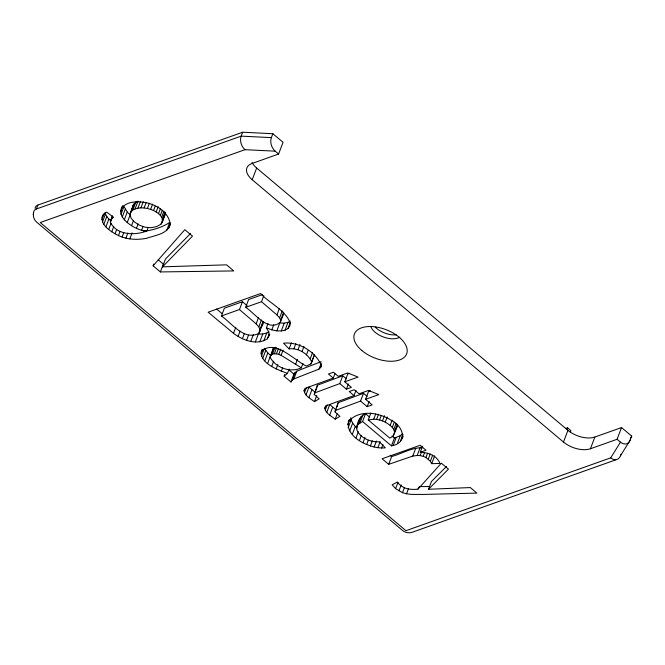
<?xml version="1.0" encoding="UTF-8"?>
<svg xmlns="http://www.w3.org/2000/svg" width="665" height="665" viewBox="0 0 665 665"><rect width="100%" height="100%" fill="white"/><g stroke="black" fill="none" stroke-linecap="round" stroke-linejoin="round"><path stroke-width="1" d="M260.007 331.561L260.015 329.358L262.983 321.544L262.974 323.747L258.801 333.365C244.171 341.079 231.644 323.065 221.437 315.966L224.404 308.153L242.434 301.735L247.072 305.651M148.195 227.497L146.874 230.971C134.812 231.428 107.348 212.218 128.52 203.199C144.064 198.295 168.012 206.832 170.315 224.504C167.198 234.329 154.762 235.344 146.475 238.319C137.131 240.115 127.198 239.608 118.47 235.593C111.146 231.777 98.752 224.737 102.942 214.812M262.6 294.562L248.619 299.533L245.651 307.346C254.387 312.708 268.768 333.182 280.539 321.893L280.655 319.99L283.623 312.176M289.117 369.075L287.463 373.414C278.228 369.873 257.48 362.857 262.01 349.541M334.902 373.738L333.248 378.077L306.798 387.737L304.595 389.241L304.055 390.746C304.936 396.057 310.646 398.609 314.429 401.668L319.167 398.842L314.254 394.445L317.346 385.235L342.749 375.775L346.423 378.867M317.222 386.631L317.346 385.235M355.999 390.372L354.021 395.584L327.571 405.234L325.368 406.747L324.828 408.244C325.709 413.555 331.419 416.115 335.202 419.166L339.94 416.348L335.027 411.951L338.111 402.732L363.522 393.281L367.196 396.373M338.111 402.732L337.005 406.739M162.069 222.659L165.485 213.108L162.069 222.659L160.955 224.188L156.732 226.59L151.055 227.729L145.12 227.197L139.426 225.219L134.488 221.994L131.105 218.203L130.008 214.463L133.308 204.911L135.835 202.168L138.029 201.154L135.061 208.968L132.867 209.982L130.34 212.725M133.308 204.911L130.008 214.463M616.38 459.623L411.768 532.424C408.36 533.413 404.553 532.416 401.984 529.98L36.533 222.027C33.873 219.699 32.627 215.743 33.691 212.343A9.975 5.453 20.8 0 1 36.417 208.985L37.897 205.078L242.642 132.227L272.85 133.715L283.049 142.31L278.602 154.031L251.935 163.524A19.958 10.898 20.8 0 0 252.201 179.733L563.479 442.042A19.958 10.898 20.8 0 0 590.42 448.759L617.095 439.274L621.542 427.553L631.75 436.149L629.223 441.959L627.868 443.198A9.975 7.032 70.4 0 1 620.495 442.142L617.095 439.274M33.25 214.446L33.541 213.083M348.975 420.064C343.381 437.105 371.427 449.607 385.351 447.836L379.382 441.818C370.671 442.15 360.538 438.368 356.856 429.939C356.523 423.796 359.308 416.066 365.526 413.697L369.432 416.988M359.956 418.285L356.581 427.969M270.156 357.371L273.564 347.612L270.156 357.371C275.751 367.762 290.397 373.115 301.303 367.836L302.949 363.497M356.989 426.099L358.119 424.395L362.558 421.51L391.469 445.874C408.518 443.065 403.281 425.883 391.211 420.288C378.909 412.2 358.585 409.249 348.319 421.801M146.874 230.971C134.862 235.676 116.55 235.302 110.307 222.11L112.294 216.125M101.861 219.6L104.164 213.523M102.493 221.927L105.469 214.113L105.037 212.559M103.848 224.346L106.816 216.532L105.469 214.113M105.918 226.856L108.885 219.043L106.816 216.532M110.307 222.11L112.609 216.025M108.703 229.458L111.005 223.382M111.753 231.802L113.74 226.59M121.205 208.901L122.194 206.3M120.673 211.503L122.975 205.427M121.03 214.288L123.998 206.474L127.264 212.052L130.157 214.845L127.19 222.659M115.012 233.847L116.666 229.508M122.235 217.073L125.211 209.259M124.297 219.866L127.264 212.052M118.47 235.593L120.116 231.254M131.288 211.229L134.255 203.415M122.127 237.039L123.773 232.7M132.867 209.982L135.835 202.168M125.926 238.161L127.904 232.958M135.061 208.968L137.921 208.195L140.564 201.246M131.512 225.726L133.49 220.514M137.921 208.195L140.93 207.854L143.241 201.769M129.808 238.935L132.111 232.85M136.5 228.211L138.145 223.872M140.93 207.854L144.089 207.946L146.067 202.734M144.089 207.946L147.397 208.469L149.376 203.266M141.753 229.999L143.075 226.524M147.397 208.469L150.623 209.359L152.601 204.147M162.518 220.921C162.501 215.826 157.613 212.592 153.557 210.514L155.203 206.175M156.192 211.944L158.17 206.74M158.528 213.656L160.506 208.444M160.365 215.443L162.343 210.24M161.645 217.256L163.956 211.179M162.36 219.076L165.003 212.135M160.955 224.188L163.59 217.239M190.473 233.531L165.485 259.026L162.518 266.84L226.549 264.836L233.772 270.929L160.373 271.935L153.108 265.809L153.773 264.072M166.716 230.273L169.683 222.459C161.961 227.48 152.8 230.281 143.673 231.229M168.569 228.436L170.548 223.224M160.373 271.935L163.341 264.121L158.262 259.832M242.642 132.227L241.154 136.134A9.975 7.032 70.4 0 0 244.994 149.683L275.202 151.163L278.602 154.031M252.201 179.733L256.657 168.012A19.958 10.898 20.8 0 1 252.01 162.451M275.202 151.163A9.975 7.032 70.4 0 1 271.362 137.622L272.85 133.715M221.437 315.966L239.466 309.549L242.434 301.735M269.766 334.088L267.397 338.776C256.673 345.684 242.783 340.305 233.498 333.29L235.809 327.213M238.078 336.365L240.057 331.153M242.393 338.693L244.371 333.481M246.532 340.372L248.511 335.168M245.651 307.346L261.503 301.711L263.806 295.634M260.015 329.358L258.793 326.889L256.133 323.863L258.444 317.787M250.763 341.444L253.398 334.503M258.793 326.889L261.428 319.948M255.335 341.943L258.311 334.129L262.791 333.963L266.748 333.032L268.918 331.793M258.801 333.365L260.115 329.89M259.824 341.777L262.791 333.963M269.109 335.825L268.81 332.126L266.399 327.837L268.053 323.498M263.781 340.846L266.748 333.032M260.888 353.996L262.534 349.657M267.397 338.776L269.051 334.437M280.655 319.99L279.599 317.845L276.931 314.936L279.242 308.859M261.445 356.074L264.421 348.26L267.796 352.94L270.613 355.542L267.646 363.356M266.399 327.837L271.802 329.857L273.781 324.645M262.766 358.327L265.734 350.513M279.599 317.845L282.243 310.904M264.828 360.754L267.796 352.94M271.802 329.857L276.815 330.871L279.782 323.057L284.246 323.14L287.978 322.367L290.239 321.095M280.539 321.893L283.506 314.079L282.317 315.642M270.597 355.426L272.459 354.162L275.094 347.221M276.815 330.871L281.278 330.954L284.246 323.14M272.459 354.162L274.296 353.788L276.598 347.712M281.278 330.954L285.011 330.181L287.978 322.367M271.711 366.407L273.689 361.195M274.296 353.788L276.432 353.847L278.411 348.635M285.011 330.181L288.02 328.485L290.331 322.409M276.432 353.847L278.743 354.345L280.73 349.133M301.303 367.836L281.112 355.285L283.091 350.073M276.15 369.017L277.795 364.678M261.021 352.151C273.772 337.546 294.853 360.829 306.341 366.041L310.954 363.888L311.744 361.935C307.945 353.647 298.361 347.67 289.109 348.901L291.411 342.824M281.295 371.319L282.608 367.845M293.88 348.809L295.859 343.606M321.029 361.694L296.823 371.137L295.119 372.491L292.151 380.305L290.954 381.976L284.096 376.191L284.753 374.453M298.003 349.649L299.99 344.437M295.501 364.536L297.479 359.324M302.018 351.594L303.996 346.382M290.954 381.976L293.93 374.154L295.119 372.491M292.151 380.305L293.855 378.95L296.823 371.137M306.44 354.852L308.094 350.505M310.247 358.709L312.558 352.633M310.954 363.888L314.445 354.769M311.744 361.935L314.387 354.985M304.055 390.746L304.72 389.008M304.454 392.616L306.432 387.404M305.991 394.91L308.959 387.097L315.027 392.142M293.855 378.95L318.992 369.108L321.303 363.032M308.893 397.687L311.86 389.873M318.992 369.108L320.605 367.57L321.594 364.969M314.254 394.445L316.889 387.496M314.429 401.668L316.74 395.592M324.828 408.244L325.817 405.642M325.227 410.122L327.205 404.91M326.764 412.416L329.732 404.603L335.8 409.648M314.37 393.048L339.782 383.589L342.749 375.775M329.665 415.193L332.633 407.379M339.782 383.589L346.39 389.158L351.403 387.371L344.794 381.801L347.762 373.988L349.657 373.314M335.027 411.951L336.016 409.341M346.39 389.158L348.369 383.946M335.202 419.166L337.18 413.963M347.67 424.644L349.649 419.432M348.136 427.728L351.112 419.914L350.763 417.603M335.143 410.546L360.555 401.095L363.522 393.281M349.69 430.953L352.658 423.14L351.112 419.914M360.555 401.095L367.163 406.656L372.176 404.877L365.567 399.308L368.535 391.494L370.43 390.821M352.317 434.32L355.285 426.506L352.658 423.14M358.119 424.395L361.087 416.581M359.973 422.865L362.94 415.051M367.163 406.656L369.142 401.452M356.033 437.836L358.335 431.76M362.558 421.51L365.526 413.697M359.457 440.479L361.436 435.276M396.639 427.346L397.537 425.716L393.223 435.982L389.865 438.177L368.219 419.939L370.854 412.99M362.982 442.732L364.96 437.52M368.219 419.939L373.705 419.199L375.683 413.996M366.615 444.586L368.269 440.247M373.705 419.199L376.59 419.407L378.568 414.195M376.59 419.407L379.574 419.989L381.22 415.65M370.347 446.04L372.325 440.837M379.574 419.989L382.5 420.903L384.478 415.692M374.121 447.096L376.432 441.02M394.569 433.53C394.927 427.969 389.316 424.636 385.243 422.1L387.221 416.889M377.878 447.745L380.189 441.668M390.156 425.342L392.134 420.139M381.619 447.994L382.94 444.519M392.3 427.437L394.279 422.225M393.755 429.499L396.066 423.422M394.511 431.527L397.155 424.586M393.223 435.982L396.19 428.169M391.469 445.874L394.436 438.06L400.322 435.642L402.566 434.012M393.223 445.301L396.19 437.487M422.566 446.223L420.263 452.3L426.016 450.255L420.105 445.267L382.117 458.784L388.684 464.328L391.652 456.514C401.785 453.788 411.377 447.537 422.142 447.753M397.354 443.455L400.322 435.642M400.347 441.286L402.982 434.345M402.192 438.784L403.181 436.182M446.523 466.448L431.477 481.452L428.509 489.265L470.305 487.57L476.871 493.106L423.489 494.428L411.178 494.386L406.539 493.779L402.5 492.665L395.609 488.634L397.919 482.557M398.9 490.97L401.211 484.893M388.684 464.328L412.766 456.082L415.733 448.268M402.5 492.665L404.478 487.453M412.766 456.082L417.179 455.5L420.147 447.686M417.179 455.5L420.164 455.608L421.485 452.133M406.539 493.779L408.518 488.576M420.164 455.608L423.156 456.306L424.47 452.832M420.263 452.3C428.119 452.433 436.913 455.525 439.956 463.455L431.718 463.671L430.355 461.269L425.933 457.503L427.578 453.164M428.293 459.116L430.272 453.904M395.609 488.634L392.159 484.793L397.479 482.025C401.993 488.858 410.455 490.088 418.002 489.116L418.659 487.379M430.355 461.269L432.657 455.193M431.718 463.671L434.686 455.858M566.879 429.515L567.536 427.778L570.936 430.646L570.279 432.383M563.479 442.042L567.935 430.321L256.657 168.012M590.42 448.759L594.876 437.038L621.542 427.553M244.994 149.683L40.249 222.534L405.958 530.703L610.694 457.852A9.975 7.032 70.4 0 0 620.47 455.774L621.06 454.212M320.605 367.57L321.328 365.825C316.116 351.652 298.66 341.552 283.539 343.182L289.109 348.901M101.953 217.422L104.363 213.698L106.683 212.152L113.565 217.272L110.972 219.591M610.694 457.852L620.495 442.142M630.661 437.902L631.75 436.149M620.47 455.774L630.262 440.055M261.769 325.551L262.974 323.747M288.02 328.485L289.832 325.95L290.214 322.824C284.961 309.591 269.832 303.564 260.605 293.539L208.162 312.201L233.498 333.29M163.922 216.374L165.036 214.845M153.108 265.809L184.82 229.674L192.484 236.133L162.518 266.84M418.002 489.116L441.352 463.173L448.434 469.141L428.509 489.265M284.096 376.191L287.463 373.414M36.417 208.985L241.154 136.134L271.362 137.622M344.794 381.801L358.069 377.08L347.67 372.949L338.261 376.299L333.439 372.242L328.435 374.021L333.248 378.077M365.567 399.308L378.834 394.586L368.443 390.455L359.034 393.805L354.212 389.74L349.2 391.527L354.021 395.584M565.591 428.468L567.536 427.778M429.54 486.539L419.274 486.589M150.623 209.359L153.557 210.514M278.743 354.345L281.112 355.285M423.156 456.306L425.933 457.503M382.5 420.903L385.243 422.1M261.503 301.711L276.931 314.936M392.092 436.09L394.436 438.06M239.466 309.549L256.133 323.863M216.624 309.017L222.118 313.647M288.585 369.657L293.93 374.154M390.189 455.284L391.652 456.514M108.885 219.043L110.972 220.996M355.285 426.506L356.773 427.911M594.876 437.038A19.958 10.898 20.8 0 1 567.935 430.321M35.178 208.436A9.975 5.453 20.8 0 1 37.897 205.078M396.207 334.819A16.966 9.26 20.8 0 1 375.218 327.089M399.84 337.163A16.966 9.26 20.8 0 1 383.83 337.163A16.966 9.26 20.8 0 1 370.879 326.889M361.876 350.538A27.938 15.253 20.8 0 0 406.373 354.478A27.938 15.253 20.8 0 0 373.381 326.673A27.938 15.253 20.8 0 0 361.876 350.538"/></g></svg>
